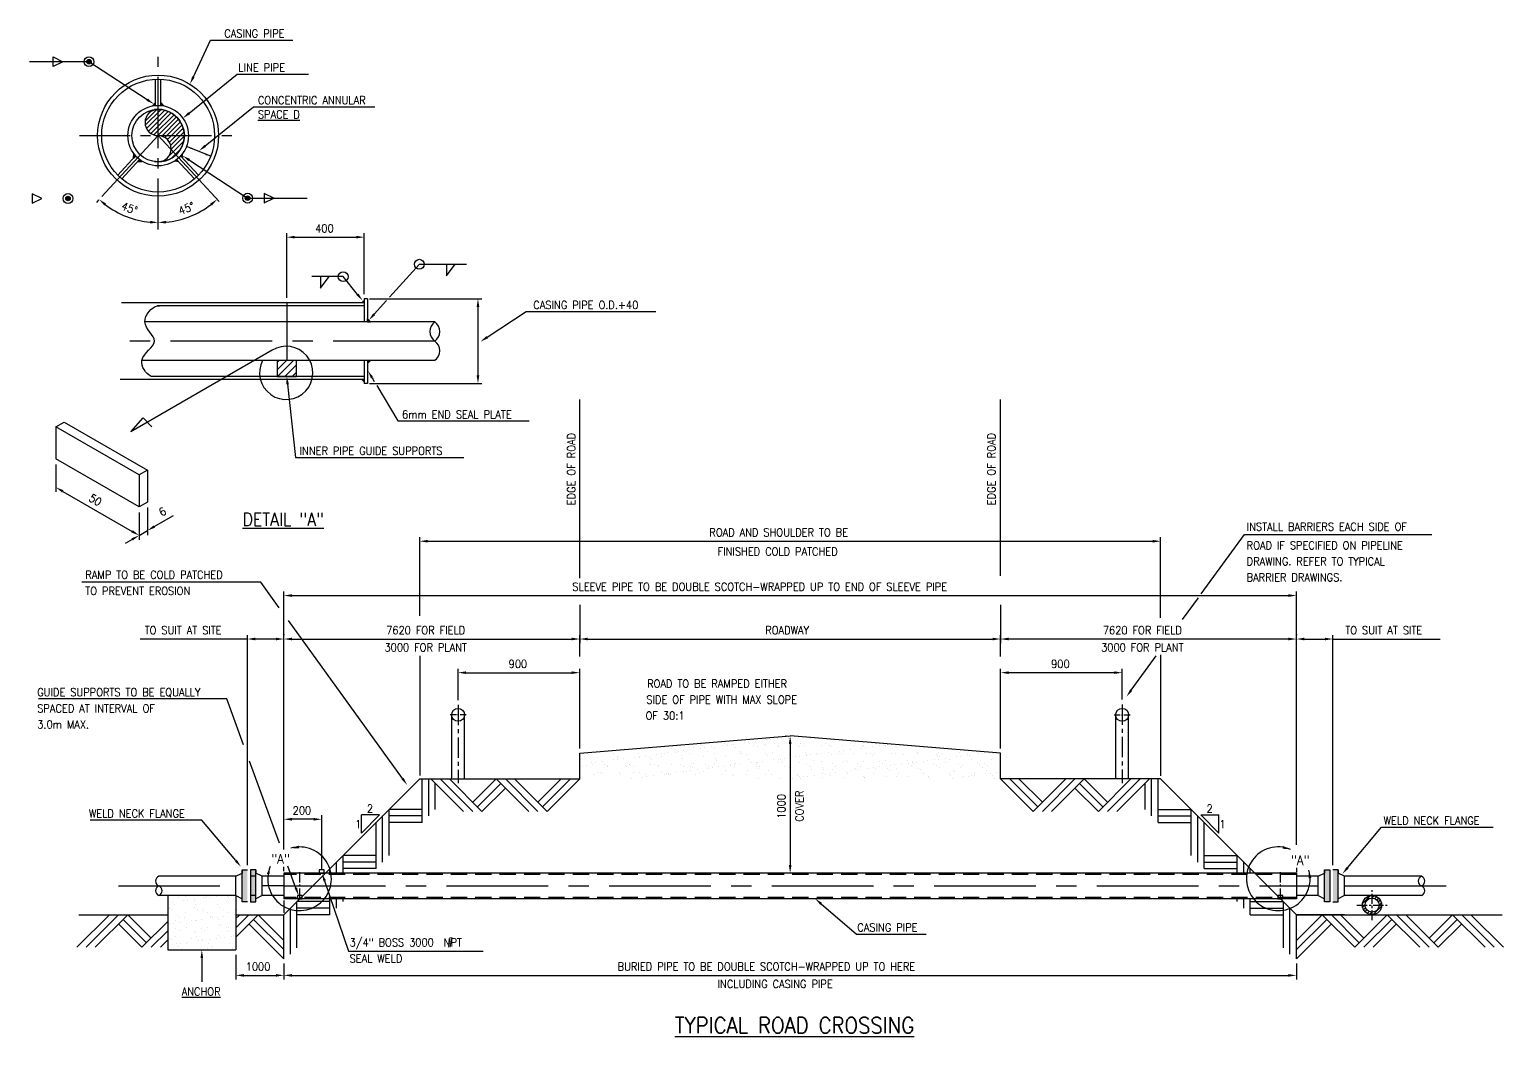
# Model space of a CAD drawing. Header units: metres. Extents: x 32 to 1001, y 122 to 783.
# Drawn here: x 540.6 to 1001.1, y 464.1 to 778.6 of the extents above; entities that cross this region are included whole.
import ezdxf
from ezdxf.enums import TextEntityAlignment as Align

# ---------------------------------------------------------------- set-up
doc = ezdxf.new("R2010")
doc.units = ezdxf.units.M
for name, pattern in [('CENTER', [50.8, 31.75, -6.35, 6.35, -6.35]), ('CENTERX2', [101.6, 63.5, -12.7, 12.7, -12.7]), ('HIDDEN', [9.525, 6.35, -3.175])]:
    doc.linetypes.add(name, pattern=pattern)
for name, color, linetype in [('CEN. LINE CIRCLE', 30, 'CENTER'), ('CEN. LINE PIPE', 30, 'CENTER'), ('Circle', 3, 'Continuous'), ('DIM', 1, 'Continuous'), ('FITTINGS', 2, 'Continuous'), ('G.L', 9, 'Continuous'), ('Hatch', 9, 'Continuous'), ('LINE', 5, 'Continuous'), ('PipeLine', 4, 'Continuous'), ('TEXT', 7, 'Continuous')]:
    doc.layers.add(name, color=color, linetype=linetype)
doc.styles.add('ROMANS', font='romans.shx', dxfattribs={"width": 0.9})

msp = doc.modelspace()

# ---------------------------------------------------------------- hatches: boundary and pattern name
for points in [[(579.05, 754.78), (579.94, 754.85), (579.93, 755.8)], [(582.52, 754.77), (581.64, 754.85), (581.64, 755.8)], [(573.17, 739.76), (573.77, 739.11), (573.13, 738.41)], [(575.7, 737.37), (575.02, 737.95), (574.35, 737.29)], [(585.87, 737.42), (586.57, 737.97), (587.21, 737.27)], [(588.42, 739.78), (587.82, 739.13), (588.46, 738.43)], [(644.17, 693.25), (645.17, 694.25), (645.17, 693.25)], [(646.17, 688.25), (647.17, 687.25), (646.17, 687.25)], [(646.17, 675.25), (647.17, 675.25), (646.17, 674.25)], [(645.17, 668.25), (644.17, 669.25), (645.17, 669.25)]]:
    msp.add_hatch(color=7).paths.add_polyline_path(points)
at = {"layer": 'DIM'}
h = msp.add_hatch(color=7, dxfattribs=at)
edge = h.paths.add_edge_path()
edge.add_arc((559.19, 768.53), 0.714, 0, 360, ccw=False)
h = msp.add_hatch(color=7, dxfattribs=at)
edge = h.paths.add_edge_path()
edge.add_arc((552.64, 725.79), 0.714, 0, 360)
h = msp.add_hatch(color=7, dxfattribs=at)
edge = h.paths.add_edge_path()
edge.add_arc((608.74, 725.9), 0.714, 0, 360)
at = {"layer": 'FITTINGS'}
for points in [[(607.07, 506.1), (607.07, 516.1), (608.67, 516.1), (608.67, 506.1)], [(611.27, 506.1), (611.27, 516.1), (609.67, 516.1), (609.67, 506.1)], [(945.19, 506.1), (945.19, 516.1), (946.79, 516.1), (946.79, 506.1)], [(949.39, 506.1), (949.39, 516.1), (947.79, 516.1), (947.79, 506.1)]]:
    msp.add_hatch(color=7, dxfattribs=at).paths.add_polyline_path(points)

# ---------------------------------------------------------------- linework, layer by layer
at = {"color": 7}
for p, q in [((579.94, 754.85), (579.94, 763.06)), ((580.79, 753.57), (580.79, 763.08)), ((581.64, 754.85), (581.64, 763.06)), ((579.93, 755.8), (579.05, 754.78)), ((579.94, 754.85), (579.93, 755.8)), ((581.64, 754.85), (581.64, 755.8)), ((581.64, 755.8), (582.52, 754.77)), ((579.05, 754.78), (579.94, 754.85)), ((582.52, 754.77), (581.64, 754.85)), ((568.2, 733.08), (573.77, 739.11)), ((569.45, 731.92), (575.02, 737.95)), ((573.13, 738.41), (573.17, 739.76)), ((573.77, 739.11), (573.13, 738.41)), ((573.17, 739.76), (573.77, 739.11)), ((575.02, 737.95), (574.35, 737.29)), ((574.35, 737.29), (575.7, 737.37)), ((575.7, 737.37), (575.02, 737.95)), ((585.87, 737.42), (586.57, 737.97)), ((587.21, 737.27), (585.87, 737.42)), ((586.57, 737.97), (592.15, 731.95)), ((586.57, 737.97), (587.02, 737.48)), ((588.42, 739.78), (587.82, 739.13)), ((587.82, 739.13), (593.4, 733.1)), ((587.82, 739.13), (588.46, 738.43)), ((588.46, 738.43), (588.42, 739.78)), ((620.97, 693.25), (620.97, 675.25)), ((646.17, 687.25), (646.17, 688.25)), ((646.17, 688.25), (647.17, 687.25)), ((646.17, 687.25), (647.17, 687.25)), ((623.97, 675.25), (617.97, 675.25)), ((617.97, 675.25), (617.97, 670.25)), ((623.97, 670.25), (623.97, 675.25)), ((646.17, 674.25), (647.17, 675.25)), ((646.17, 675.25), (646.17, 674.25)), ((646.17, 675.25), (647.17, 675.25)), ((617.97, 670.25), (623.97, 670.25)), ((548.85, 654.47), (551.45, 655.97)), ((574.84, 639.47), (548.85, 654.47)), ((548.85, 654.47), (548.85, 644.47)), ((551.45, 655.97), (577.43, 640.97)), ((574.84, 629.47), (548.85, 644.47)), ((577.43, 640.97), (574.84, 639.47)), ((577.43, 640.97), (577.43, 630.97)), ((574.84, 639.47), (574.84, 629.47)), ((577.43, 630.97), (574.84, 629.47)), ((712.5, 552.53), (778.23, 557.93)), ((843.96, 552.53), (778.23, 557.93)), ((712.5, 544.53), (712.5, 552.53)), ((843.96, 544.53), (843.96, 552.53)), ((644.32, 527.61), (644.32, 533.27)), ((644.32, 527.61), (649.97, 533.27)), ((649.97, 533.27), (644.32, 533.27)), ((912.15, 527.61), (906.49, 533.27)), ((906.49, 533.27), (912.15, 533.27)), ((912.15, 527.61), (912.15, 533.27)), ((583.79, 508.1), (583.79, 491.1)), ((605.07, 508.1), (583.79, 508.1)), ((605.07, 508.1), (605.07, 491.1)), ((951.39, 502.1), (936.39, 502.1)), ((583.79, 491.1), (605.07, 491.1))]:
    msp.add_line(p, q, dxfattribs=at)
for centre, radius, start, end in [((580.79, 749.53), 4.09, 90, 270), ((580.79, 745.44), 8.19, 261.8225, 98.1775), ((580.79, 741.34), 4.09, 270, 90), ((624.97, 513.32), 9.95, 157.2306, 105.7283), ((930.71, 513.32), 9.95, 67.2306, 15.7283)]:
    msp.add_arc(centre, radius, start, end, dxfattribs=at)
for points in [[(624.81, 522.86), (624.68, 523.68), (622.27, 522.9)], [(932.25, 523.55), (932.04, 522.74), (934.56, 522.5)], [(614.75, 514.87), (615.55, 514.65), (615.79, 517.18)], [(940.24, 513.49), (941.06, 513.61), (940.29, 516.02)]]:
    msp.add_solid(points, dxfattribs=at)
at = {"layer": 'CEN. LINE CIRCLE', "color": 7, "linetype": 'CENTER', "ltscale": 0.5}
for p, q in [((580.79, 716.13), (580.79, 770.01)), ((556.22, 745.44), (605.36, 745.44))]:
    msp.add_line(p, q, dxfattribs=at)
at = {"layer": 'CEN. LINE CIRCLE', "color": 7, "linetype": 'CENTERX2', "ltscale": 0.03}
for p, q in [((677.01, 564.53), (671.99, 564.53)), ((879.45, 564.53), (884.47, 564.53))]:
    msp.add_line(p, q, dxfattribs=at)
at = {"layer": 'CEN. LINE CIRCLE', "color": 7, "linetype": 'CENTER', "ltscale": 0.1}
for p, q in [((960.02, 500.39), (960.02, 509.82)), ((955.3, 505.1), (964.73, 505.1))]:
    msp.add_line(p, q, dxfattribs=at)
at = {"layer": 'CEN. LINE PIPE', "color": 7}
for p, q in [((667.24, 681.25), (567.09, 681.25)), ((568.36, 511.1), (605.07, 511.1)), ((620.07, 511.1), (613.27, 511.1)), ((620.07, 511.1), (936.39, 511.1)), ((951.39, 511.1), (988.36, 511.1))]:
    msp.add_line(p, q, dxfattribs=at)
at = {"layer": 'CEN. LINE PIPE', "color": 7, "linetype": 'CENTERX2', "ltscale": 0.1}
for p, q in [((674.5, 567.66), (674.5, 543.22)), ((881.96, 567.77), (881.96, 543.22))]:
    msp.add_line(p, q, dxfattribs=at)
at = {"layer": 'Circle', "color": 7}
for centre, radius in [((580.79, 745.44), 18.9), ((580.79, 745.44), 17.64), ((580.79, 745.44), 9.45), ((580.79, 745.44), 8.19), ((674.5, 564.53), 2), ((881.96, 564.53), 2), ((960.02, 505.1), 3), ((960.02, 505.1), 2.2)]:
    msp.add_circle(centre, radius, dxfattribs=at)
msp.add_arc((620.79, 671.35), 8.32, 152.0543, 122.1108, dxfattribs=at)
at = {"layer": 'DIM', "color": 7}
for p, q in [((591.79, 763.77), (597.14, 775.29)), ((597.14, 775.29), (622.91, 775.29)), ((547.99, 770.03), (550.99, 768.53)), ((547.99, 767.03), (547.99, 770.03)), ((559.19, 768.53), (540.6, 768.53)), ((550.99, 768.53), (547.99, 767.03)), ((577.38, 756.66), (559.19, 768.53)), ((590.47, 752.44), (605.53, 764.65)), ((605.53, 764.65), (627.76, 764.65)), ((595.5, 742.23), (610.57, 754.44)), ((610.57, 754.44), (648.53, 754.44)), ((597.21, 738.99), (589.62, 742.09)), ((590.55, 737.78), (608.74, 725.9)), ((541.44, 727.29), (541.44, 724.29)), ((544.44, 725.79), (541.44, 727.29)), ((541.44, 724.29), (544.44, 725.79)), ((562.21, 725.34), (561.51, 724.59)), ((608.74, 725.9), (627.34, 725.9)), ((616.94, 725.9), (613.94, 727.4)), ((613.94, 727.4), (613.94, 724.4)), ((613.94, 724.4), (616.94, 725.9)), ((620.97, 694.75), (620.97, 714.97)), ((645.17, 695.95), (645.17, 714.97)), ((623.47, 713.72), (642.67, 713.72)), ((653.11, 694.99), (662.39, 705.26)), ((662.39, 705.26), (677.11, 705.26)), ((670.88, 701.68), (673.61, 705.26)), ((670.88, 705.26), (670.88, 701.68)), ((631.48, 697.83), (634.2, 701.4)), ((631.48, 701.4), (631.48, 697.83)), ((646.79, 694.45), (681.96, 694.45)), ((648.29, 689.66), (652.12, 693.9)), ((680.71, 691.95), (680.71, 670.55)), ((616.43, 678.44), (572.22, 652.91)), ((646.79, 668.05), (681.96, 668.05)), ((712.5, 607.25), (712.5, 663.02)), ((843.96, 607.98), (843.96, 663.02)), ((572.22, 652.91), (576.12, 657.27)), ((576.12, 657.27), (578.77, 654.44)), ((548.85, 642.74), (548.85, 634.14)), ((551.02, 634.33), (572.67, 621.83)), ((574.84, 627.74), (574.84, 619.14)), ((574.84, 627.74), (574.84, 619.14)), ((577.43, 629.24), (577.43, 620.64)), ((579.6, 623.33), (585.57, 626.78)), ((574.84, 620.58), (577.43, 622.08)), ((572.67, 619.33), (570.51, 618.08)), ((662.5, 595.48), (662.5, 620.01)), ((665, 618.76), (891.46, 618.76)), ((893.96, 594.82), (893.96, 620.01)), ((906.65, 602.32), (920.15, 620.87)), ((920.15, 620.87), (978.67, 620.87)), ((620.07, 534.67), (620.07, 603.03)), ((622.57, 601.78), (933.89, 601.78)), ((712.5, 598.87), (712.5, 586.96)), ((843.96, 598.86), (843.96, 586.96)), ((900.82, 594.3), (905.78, 601.12)), ((936.39, 524.01), (936.39, 603.03)), ((608.67, 517.6), (608.67, 589.46)), ((620.07, 589.71), (620.07, 589.46)), ((620.07, 524.8), (620.07, 589.46)), ((712.5, 582.7), (712.5, 589.46)), ((843.96, 582.7), (843.96, 589.46)), ((936.39, 589.71), (936.39, 589.46)), ((936.39, 523.89), (936.39, 589.46)), ((947.79, 517.6), (947.79, 589.46)), ((608.67, 588.21), (575.21, 588.21)), ((617.57, 588.21), (611.17, 588.21)), ((622.57, 588.21), (710, 588.21)), ((715, 588.21), (841.46, 588.21)), ((933.89, 588.21), (846.46, 588.21)), ((938.89, 588.21), (945.29, 588.21)), ((947.79, 588.21), (981.26, 588.21)), ((662.5, 583), (662.5, 545.61)), ((884.76, 572.23), (892.57, 582.96)), ((893.96, 583.23), (893.96, 545.52)), ((674.5, 569.16), (674.5, 578.95)), ((677, 577.7), (710, 577.7)), ((712.5, 554.03), (712.5, 578.95)), ((843.96, 554.03), (843.96, 578.95)), ((879.46, 577.7), (846.46, 577.7)), ((881.96, 569.27), (881.96, 578.95)), ((776.73, 557.93), (776.98, 557.93)), ((778.23, 555.43), (778.23, 517.6)), ((594.44, 531.66), (559.57, 531.66)), ((605.07, 518.99), (594.44, 531.66)), ((620.07, 522.52), (620.07, 533.17)), ((629.39, 531.92), (622.57, 531.92)), ((631.89, 516.25), (631.89, 533.17)), ((620.07, 515.73), (620.07, 517.02)), ((936.39, 516.71), (936.39, 515.35)), ((777.13, 515.1), (776.98, 515.1)), ((620.07, 506.56), (620.07, 502.7)), ((594.44, 488.6), (594.43, 481.17)), ((605.07, 489.6), (605.07, 481.91)), ((620.07, 486.82), (620.07, 481.91)), ((620.07, 486.19), (620.07, 481.91)), ((936.39, 486.82), (936.39, 481.91)), ((607.57, 483.16), (617.57, 483.16)), ((622.57, 483.16), (933.89, 483.16))]:
    msp.add_line(p, q, dxfattribs=at)
at = {"layer": 'DIM', "color": 7, "linetype": 'CENTER'}
for p, q in [((563.22, 726.44), (580.79, 745.44)), ((580.79, 745.44), (599.88, 724.88))]:
    msp.add_line(p, q, dxfattribs=at)
at = {"layer": 'DIM', "color": 7, "extrusion": (0, 0, -1)}
for p, q in [((638.59, 701.4), (628.76, 701.4)), ((643.09, 695.85), (638.59, 701.4)), ((683.59, 682.48), (695.72, 690.49)), ((695.72, 690.49), (736.26, 690.49)), ((621.24, 667.76), (623.68, 644.94)), ((647.65, 669.79), (648.33, 668.65)), ((649.06, 667.42), (655.7, 656.33)), ((655.7, 656.33), (696.7, 656.33)), ((623.68, 644.94), (676.34, 644.94)), ((612.88, 605.92), (556.96, 605.92)), ((618.63, 597.96), (612.88, 605.92)), ((657.15, 544.64), (621.53, 593.95)), ((602.2, 569.53), (543.43, 569.53)), ((607.46, 555.17), (602.2, 569.53)), ((618.71, 524.4), (609.34, 550.01)), ((952.38, 516.79), (963.01, 529.45)), ((963.01, 529.45), (997.87, 529.45)), ((623.82, 510.44), (621.32, 517.28)), ((632.8, 512.67), (640.3, 490.76)), ((787.93, 505.48), (798.95, 496.08)), ((798.95, 496.08), (820.68, 496.08)), ((640.3, 490.76), (682.32, 490.76))]:
    msp.add_line(p, q, dxfattribs=at)
at = {"layer": 'DIM', "color": 7, "linetype": 'CENTER', "ltscale": 0.1}
for p, q in [((625.07, 507.1), (625.07, 515.99)), ((931.39, 507.1), (931.39, 515.99))]:
    msp.add_line(p, q, dxfattribs=at)
at = {"layer": 'DIM', "color": 7}
for centre, radius in [((559.19, 768.53), 1.54), ((559.19, 768.53), 0.714), ((552.64, 725.79), 1.54), ((552.64, 725.79), 0.714), ((608.74, 725.9), 1.54), ((608.74, 725.9), 0.714), ((662.39, 705.26), 1.54), ((638.59, 701.4), 1.54)]:
    msp.add_circle(centre, radius, dxfattribs=at)
for start, end in [(232.527, 264.721), (275.279, 307.5917)]:
    msp.add_arc((580.79, 745.44), 27.14, start, end, dxfattribs=at)
for points in [[(592.17, 763.6), (590.74, 761.51), (591.41, 763.95)], [(577.61, 757.01), (579.48, 755.29), (577.15, 756.31)], [(590.73, 752.11), (588.52, 750.86), (590.2, 752.76)], [(591.18, 741.74), (590.98, 741.25), (589.62, 742.09)], [(595.76, 741.91), (593.56, 740.66), (595.24, 742.56)], [(590.32, 737.43), (588.46, 739.15), (590.78, 738.13)], [(595.7, 739.92), (595.47, 739.38), (597.21, 738.99)], [(564, 723.58), (564.54, 724.22), (562.36, 725.51)], [(597.08, 724.25), (597.61, 723.61), (599.25, 725.55)], [(578.31, 718.83), (578.27, 717.99), (580.79, 718.3)], [(583.3, 717.99), (583.26, 718.83), (580.79, 718.3)], [(623.47, 714.14), (623.47, 713.31), (620.97, 713.72)], [(642.67, 714.14), (642.67, 713.31), (645.17, 713.72)], [(680.29, 691.95), (681.13, 691.95), (680.71, 694.45)], [(648.6, 689.38), (646.61, 687.8), (647.98, 689.93)], [(680.29, 670.55), (681.13, 670.55), (680.71, 668.05)], [(551.23, 634.69), (550.81, 633.97), (548.85, 635.58)], [(572.88, 622.19), (572.46, 621.47), (574.84, 620.58)], [(579.39, 623.69), (579.81, 622.97), (577.43, 622.08)], [(572.46, 619.69), (572.88, 618.97), (574.84, 620.58)], [(665, 619.17), (665, 618.34), (662.5, 618.76)], [(891.46, 619.17), (891.46, 618.34), (893.96, 618.76)], [(622.57, 602.2), (622.57, 601.37), (620.07, 601.78)], [(933.89, 602.2), (933.89, 601.37), (936.39, 601.78)], [(611.17, 588.63), (611.17, 587.8), (608.67, 588.21)], [(617.57, 588.63), (617.57, 587.8), (620.07, 588.21)], [(622.57, 588.63), (622.57, 587.8), (620.07, 588.21)], [(710, 588.63), (710, 587.8), (712.5, 588.21)], [(715, 588.63), (715, 587.8), (712.5, 588.21)], [(841.46, 588.63), (841.46, 587.8), (843.96, 588.21)], [(846.46, 588.63), (846.46, 587.8), (843.96, 588.21)], [(933.89, 588.63), (933.89, 587.8), (936.39, 588.21)], [(938.89, 588.63), (938.89, 587.8), (936.39, 588.21)], [(945.29, 588.63), (945.29, 587.8), (947.79, 588.21)], [(677, 578.12), (677, 577.29), (674.5, 577.7)], [(710, 578.12), (710, 577.29), (712.5, 577.7)], [(846.46, 578.12), (846.46, 577.29), (843.96, 577.7)], [(879.46, 578.12), (879.46, 577.29), (881.96, 577.7)], [(885.1, 571.99), (883.29, 570.21), (884.43, 572.48)], [(777.82, 555.43), (778.65, 555.43), (778.23, 557.93)], [(622.57, 532.33), (622.57, 531.5), (620.07, 531.92)], [(629.39, 532.33), (629.39, 531.5), (631.89, 531.92)], [(605.39, 519.26), (606.67, 517.08), (604.75, 518.73)], [(777.82, 517.6), (778.65, 517.6), (778.23, 515.1)], [(594.03, 488.6), (594.43, 491.1), (594.86, 488.61)], [(607.57, 483.57), (607.57, 482.74), (605.07, 483.16)], [(617.57, 483.57), (617.57, 482.74), (620.07, 483.16)], [(622.57, 483.57), (622.57, 482.74), (620.07, 483.16)], [(933.89, 483.57), (933.89, 482.74), (936.39, 483.16)]]:
    msp.add_solid(points, dxfattribs=at)
at = {"layer": 'DIM', "color": 7, "extrusion": (0, 0, -1)}
for points in [[(-642.76, 695.59), (-644.66, 693.91), (-643.41, 696.11)], [(-683.36, 682.83), (-681.5, 681.1), (-683.82, 682.13)], [(-621.65, 667.8), (-620.97, 670.25), (-620.82, 667.72)], [(-648.01, 670), (-646.37, 671.93), (-647.29, 669.57)], [(-656.81, 544.39), (-658.61, 542.61), (-657.48, 544.88)], [(-952.06, 517.06), (-950.77, 514.87), (-952.7, 516.52)], [(-633.19, 512.8), (-631.99, 515.03), (-632.41, 512.53)], [(-623.43, 510.3), (-624.68, 508.1), (-624.21, 510.59)], [(-788.2, 505.8), (-786.03, 507.1), (-787.66, 505.16)]]:
    msp.add_solid(points, dxfattribs=at)
at = {"layer": 'FITTINGS', "color": 7}
for p, q in [((607.07, 516.1), (608.67, 516.1)), ((607.07, 506.1), (607.07, 516.1)), ((607.07, 516.1), (607.07, 515.1)), ((609.67, 516.1), (609.67, 506.1)), ((611.27, 516.1), (609.67, 516.1)), ((609.67, 516.1), (609.67, 506.1)), ((611.27, 506.1), (611.27, 516.1)), ((611.27, 516.1), (611.27, 515.1)), ((632.64, 516.15), (631.14, 516.15)), ((631.14, 516.15), (631.14, 515.1)), ((632.64, 515.1), (632.64, 516.15)), ((945.19, 516.1), (945.19, 515.1)), ((945.19, 506.1), (945.19, 516.1)), ((945.19, 516.1), (946.79, 516.1)), ((946.79, 516.1), (946.79, 506.1)), ((946.79, 516.1), (946.79, 506.1)), ((949.39, 516.1), (947.79, 516.1)), ((949.39, 516.1), (949.39, 515.1)), ((949.39, 506.1), (949.39, 516.1)), ((605.07, 514.1), (607.07, 515.1)), ((605.07, 508.1), (605.07, 514.1)), ((611.27, 514.1), (609.67, 514.1)), ((613.27, 514.1), (611.27, 515.1)), ((613.27, 508.1), (613.27, 514.1)), ((631.14, 515.1), (632.64, 515.1)), ((943.19, 514.1), (945.19, 515.1)), ((943.19, 508.1), (943.19, 514.1)), ((951.39, 514.1), (949.39, 515.1)), ((951.39, 508.1), (951.39, 514.1)), ((605.07, 508.1), (607.07, 507.1)), ((611.27, 508.1), (609.67, 508.1)), ((613.27, 508.1), (611.27, 507.1)), ((624.32, 508.15), (624.32, 507.1)), ((625.82, 508.15), (624.32, 508.15)), ((624.32, 507.1), (625.82, 507.1)), ((625.82, 507.1), (625.82, 508.15)), ((932.11, 508.15), (930.61, 508.15)), ((930.61, 508.15), (930.61, 507.1)), ((932.11, 507.1), (932.11, 508.15)), ((943.19, 508.1), (945.19, 507.1)), ((951.39, 508.1), (949.39, 507.1)), ((608.67, 506.1), (607.07, 506.1)), ((609.67, 506.1), (611.27, 506.1)), ((946.79, 506.1), (945.19, 506.1)), ((947.79, 506.1), (949.39, 506.1))]:
    msp.add_line(p, q, dxfattribs=at)
at = {"layer": 'G.L', "color": 7}
for p, q in [((620.07, 502.1), (662.5, 544.53)), ((662.5, 544.53), (712.5, 544.53)), ((663.27, 530.9), (663.27, 544.53)), ((665.31, 532.94), (665.31, 544.53)), ((676.19, 534.35), (666.01, 544.53)), ((679.07, 534.35), (668.89, 544.53)), ((679.07, 534.35), (668.89, 544.53)), ((681.95, 534.35), (671.77, 544.53)), ((681.95, 534.35), (671.77, 544.53)), ((679.07, 537.23), (686.38, 544.53)), ((696.56, 534.35), (686.38, 544.53)), ((696.56, 534.35), (686.38, 544.53)), ((699.44, 534.35), (689.26, 544.53)), ((699.44, 534.35), (689.26, 544.53)), ((702.32, 534.35), (692.14, 544.53)), ((702.32, 534.35), (692.14, 544.53)), ((699.44, 537.23), (706.74, 544.53)), ((700.88, 535.79), (709.62, 544.53)), ((702.32, 534.35), (712.5, 544.53)), ((893.96, 544.53), (843.96, 544.53)), ((854.15, 534.35), (843.96, 544.53)), ((855.59, 535.79), (846.84, 544.53)), ((857.03, 537.23), (849.72, 544.53)), ((854.15, 534.35), (864.33, 544.53)), ((854.15, 534.35), (864.33, 544.53)), ((857.03, 534.35), (867.21, 544.53)), ((857.03, 534.35), (867.21, 544.53)), ((859.91, 534.35), (870.09, 544.53)), ((859.91, 534.35), (870.09, 544.53)), ((877.39, 537.23), (870.09, 544.53)), ((874.51, 534.35), (884.69, 544.53)), ((874.51, 534.35), (884.69, 544.53)), ((877.39, 534.35), (887.57, 544.53)), ((877.39, 534.35), (887.57, 544.53)), ((880.27, 534.35), (890.45, 544.53)), ((891.15, 532.94), (891.15, 544.53)), ((893.19, 530.9), (893.19, 544.53)), ((936.39, 502.1), (893.96, 544.53)), ((676.19, 534.35), (667.35, 543.19)), ((667.35, 534.98), (667.35, 543.19)), ((680.51, 535.79), (687.82, 543.09)), ((681.95, 534.35), (689.26, 541.65)), ((874.51, 534.35), (867.21, 541.65)), ((875.95, 535.79), (868.65, 543.09)), ((880.27, 534.35), (889.12, 543.19)), ((889.12, 534.98), (889.12, 543.19)), ((652.95, 520.58), (652.95, 534.98)), ((652.95, 520.58), (652.95, 534.98)), ((663.27, 534.98), (652.95, 534.98)), ((893.19, 534.98), (903.52, 534.98)), ((903.52, 520.58), (903.52, 534.98)), ((903.52, 520.58), (903.52, 534.98)), ((648.87, 516.5), (648.87, 530.9)), ((648.87, 516.5), (648.87, 530.9)), ((650.91, 518.54), (650.91, 532.94)), ((650.91, 518.54), (650.91, 532.94)), ((663.27, 532.94), (652.95, 532.94)), ((663.27, 530.9), (652.95, 530.9)), ((893.19, 532.94), (903.52, 532.94)), ((893.19, 530.9), (903.52, 530.9)), ((905.55, 518.54), (905.55, 532.94)), ((905.55, 518.54), (905.55, 532.94)), ((907.59, 516.5), (907.59, 530.9)), ((907.59, 516.5), (907.59, 530.9)), ((648.87, 520.58), (638.55, 520.58)), ((638.55, 515.1), (638.55, 520.58)), ((907.59, 520.58), (917.92, 520.58)), ((917.92, 515.1), (917.92, 520.58)), ((634.47, 515.1), (634.47, 516.5)), ((636.51, 515.1), (636.51, 518.54)), ((648.87, 518.54), (638.55, 518.54)), ((648.87, 516.5), (638.55, 516.5)), ((907.59, 518.54), (917.92, 518.54)), ((907.59, 516.5), (917.92, 516.5)), ((919.95, 515.1), (919.95, 518.54)), ((921.99, 515.1), (921.99, 516.5)), ((634.47, 502.1), (634.47, 507.1)), ((636.51, 504.14), (636.51, 507.1)), ((638.55, 506.18), (638.55, 507.1)), ((917.92, 506.18), (917.92, 507.1)), ((919.95, 504.14), (919.95, 507.1)), ((921.99, 502.1), (921.99, 507.1)), ((930.61, 507.1), (932.11, 507.1)), ((555.38, 491.92), (565.56, 502.1)), ((556.05, 502.1), (583.79, 502.1)), ((558.26, 491.92), (568.44, 502.1)), ((561.14, 491.92), (571.32, 502.1)), ((578.62, 494.8), (571.32, 502.1)), ((605.07, 500.89), (606.29, 502.1)), ((605.07, 498.01), (609.17, 502.1)), ((605.07, 495.13), (612.05, 502.1)), ((605.07, 502.1), (620.07, 502.1)), ((620.07, 494.08), (612.05, 502.1)), ((620.07, 488.32), (620.07, 502.1)), ((622.11, 489.74), (622.11, 504.14)), ((624.15, 491.78), (624.15, 506.18)), ((634.47, 506.18), (624.15, 506.18)), ((634.47, 504.14), (624.15, 504.14)), ((634.47, 502.1), (624.15, 502.1)), ((921.99, 506.18), (932.32, 506.18)), ((921.99, 504.14), (932.32, 504.14)), ((921.99, 502.1), (932.32, 502.1)), ((921.99, 502.1), (932.32, 502.1)), ((932.32, 491.78), (932.32, 506.18)), ((934.35, 489.74), (934.35, 504.14)), ((936.39, 494.08), (944.42, 502.1)), ((936.39, 488.32), (936.39, 502.1)), ((936.39, 502.1), (1000.66, 502.1)), ((954.6, 491.92), (944.42, 502.1)), ((956.04, 493.36), (947.3, 502.1)), ((957.48, 494.8), (950.18, 502.1)), ((954.6, 491.92), (964.78, 502.1)), ((954.6, 491.92), (964.78, 502.1)), ((974.96, 491.92), (964.78, 502.1)), ((977.84, 491.92), (967.66, 502.1)), ((980.72, 491.92), (970.54, 502.1)), ((977.84, 494.8), (985.15, 502.1)), ((995.33, 491.92), (985.15, 502.1)), ((998.21, 491.92), (988.03, 502.1)), ((1001.09, 491.92), (990.91, 502.1)), ((575.74, 491.92), (568.44, 499.22)), ((577.18, 493.36), (569.88, 500.66)), ((575.74, 491.92), (583.79, 499.97)), ((620.07, 488.32), (609.17, 499.22)), ((620.07, 491.2), (610.61, 500.66)), ((936.39, 491.2), (945.86, 500.66)), ((936.39, 488.32), (947.3, 499.22)), ((957.48, 491.92), (966.22, 500.66)), ((957.48, 491.92), (966.22, 500.66)), ((960.36, 491.92), (967.66, 499.22)), ((960.36, 491.92), (967.66, 499.22)), ((979.28, 493.36), (986.59, 500.66)), ((980.72, 491.92), (988.03, 499.22)), ((578.62, 491.92), (583.79, 497.09)), ((581.5, 491.92), (583.79, 494.21))]:
    msp.add_line(p, q, dxfattribs=at)
at = {"layer": 'Hatch', "color": 7, "linetype": 'Continuous'}
for p, q in [((576.72, 749.99), (580.34, 753.62)), ((576.79, 748.65), (581.72, 753.58)), ((577.17, 747.61), (582.91, 753.35)), ((577.75, 746.78), (583.96, 752.99)), ((578.51, 746.13), (584.9, 752.52)), ((579.46, 745.66), (585.75, 751.95)), ((580.65, 745.44), (586.51, 751.3)), ((581.91, 745.28), (587.18, 750.55)), ((582.9, 744.85), (587.77, 749.72)), ((583.69, 744.23), (588.26, 748.8)), ((584.31, 743.44), (588.64, 747.77)), ((584.73, 742.45), (588.89, 746.61)), ((584.21, 739.09), (588.78, 743.67)), ((584.88, 741.18), (588.97, 745.27)), ((580.95, 737.25), (580.95, 737.25)), ((582.56, 737.44), (583.04, 737.92)), ((584.87, 738.34), (587.89, 741.36)), ((617.97, 674.58), (618.64, 675.25)), ((617.97, 672.33), (620.89, 675.25)), ((618.13, 670.25), (623.13, 675.25)), ((620.38, 670.25), (623.97, 673.84)), ((622.62, 670.25), (623.97, 671.6)), ((774.17, 557.21), (774.17, 557.21)), ((777.62, 557.66), (777.62, 557.66)), ((777.79, 557.47), (777.79, 557.47)), ((778.94, 557.83), (778.94, 557.83)), ((722.03, 553.2), (722.03, 553.2)), ((731.87, 553.41), (731.87, 553.41)), ((734.57, 553.98), (734.57, 553.98)), ((739.99, 552.71), (739.99, 552.71)), ((741.07, 553.95), (741.07, 553.95)), ((742.04, 553.32), (742.04, 553.32)), ((742.51, 552.89), (742.51, 552.89)), ((742.9, 554.8), (742.9, 554.8)), ((743.44, 553.16), (743.44, 553.16)), ((744.76, 553.33), (744.76, 553.33)), ((746.82, 553.61), (746.82, 553.61)), ((747.93, 554.2), (747.93, 554.2)), ((749.67, 555.55), (749.67, 555.55)), ((749.74, 555.5), (749.74, 555.5)), ((750.14, 555.12), (750.14, 555.12)), ((750.27, 554.06), (750.27, 554.06)), ((750.81, 554.82), (750.81, 554.82)), ((751.6, 554.23), (751.6, 554.23)), ((752.35, 553.1), (752.35, 553.1)), ((753.66, 554.51), (753.66, 554.51)), ((754.58, 554.28), (754.58, 554.28)), ((757.11, 554.96), (757.11, 554.96)), ((757.65, 555.52), (757.65, 555.52)), ((758.43, 555.13), (758.43, 555.13)), ((758.72, 554.83), (758.72, 554.83)), ((759.99, 555.33), (759.99, 555.33)), ((760.5, 555.41), (760.5, 555.41)), ((761.07, 554.25), (761.07, 554.25)), ((762.51, 553.01), (762.51, 553.01)), ((763.95, 555.86), (763.95, 555.86)), ((765.27, 556.03), (765.27, 556.03)), ((765.56, 555.53), (765.56, 555.53)), ((766.63, 554.85), (766.63, 554.85)), ((767.33, 556.31), (767.33, 556.31)), ((767.93, 554.5), (767.93, 554.5)), ((770.15, 555.24), (770.15, 555.24)), ((770.62, 554.81), (770.62, 554.81)), ((770.78, 556.76), (770.78, 556.76)), ((771, 556.85), (771, 556.85)), ((772.11, 556.93), (772.11, 556.93)), ((772.83, 552.79), (772.83, 552.79)), ((773.47, 555.54), (773.47, 555.54)), ((774.54, 554.86), (774.54, 554.86)), ((774.58, 554.59), (774.58, 554.59)), ((777.86, 557.1), (777.86, 557.1)), ((778.25, 557.04), (778.25, 557.04)), ((780.46, 555.01), (780.46, 555.01)), ((781.08, 554.55), (781.08, 554.55)), ((781.38, 555.56), (781.38, 555.56)), ((782.45, 554.88), (782.45, 554.88)), ((782.99, 552.7), (782.99, 552.7)), ((784.51, 557.18), (784.51, 557.18)), ((787.94, 554.8), (787.94, 554.8)), ((789.29, 555.57), (789.29, 555.57)), ((790.19, 552.74), (790.19, 552.74)), ((790.36, 554.89), (790.36, 554.89)), ((790.63, 554.93), (790.63, 554.93)), ((791.1, 554.5), (791.1, 554.5)), ((793.64, 553.19), (793.64, 553.19)), ((794.59, 554.89), (794.59, 554.89)), ((794.96, 553.37), (794.96, 553.37)), ((797.03, 553.64), (797.03, 553.64)), ((797.2, 555.59), (797.2, 555.59)), ((798.27, 554.91), (798.27, 554.91)), ((800.48, 554.09), (800.48, 554.09)), ((800.94, 554.7), (800.94, 554.7)), ((801.09, 554.85), (801.09, 554.85)), ((801.8, 554.27), (801.8, 554.27)), ((803.86, 554.54), (803.86, 554.54)), ((804.67, 552.59), (804.67, 552.59)), ((805.11, 555.6), (805.11, 555.6)), ((806.18, 554.92), (806.18, 554.92)), ((807.31, 554.99), (807.31, 554.99)), ((807.95, 555.1), (807.95, 555.1)), ((808.63, 555.17), (808.63, 555.17)), ((811.1, 554.62), (811.1, 554.62)), ((811.57, 554.19), (811.57, 554.19)), ((814.09, 554.93), (814.09, 554.93)), ((818.03, 552.81), (818.03, 552.81)), ((824.68, 552.89), (824.68, 552.89)), ((831.18, 552.86), (831.18, 552.86)), ((840.39, 552.77), (840.39, 552.77)), ((712.64, 549.1), (712.64, 549.1)), ((713.32, 548.39), (713.32, 548.39)), ((713.92, 551.4), (713.92, 551.4)), ((714.39, 550.98), (714.39, 550.98)), ((714.72, 548.79), (714.72, 548.79)), ((715.12, 552.29), (715.12, 552.29)), ((716.09, 549.56), (716.09, 549.56)), ((716.6, 548.95), (716.6, 548.95)), ((717.41, 549.73), (717.41, 549.73)), ((718, 551.3), (718, 551.3)), ((719.48, 550), (719.48, 550)), ((720.16, 549.08), (720.16, 549.08)), ((721.22, 548.76), (721.22, 548.76)), ((721.23, 548.4), (721.23, 548.4)), ((722.93, 550.46), (722.93, 550.46)), ((723.03, 552.31), (723.03, 552.31)), ((724.24, 551.18), (724.24, 551.18)), ((724.25, 550.63), (724.25, 550.63)), ((724.65, 551.39), (724.65, 551.39)), ((726.31, 550.9), (726.31, 550.9)), ((726.77, 548.86), (726.77, 548.86)), ((727.23, 548.43), (727.23, 548.43)), ((728.07, 549.1), (728.07, 549.1)), ((728.08, 549), (728.08, 549)), ((729.14, 548.42), (729.14, 548.42)), ((729.76, 551.36), (729.76, 551.36)), ((730.94, 552.32), (730.94, 552.32)), ((731.08, 551.53), (731.08, 551.53)), ((731.14, 551.35), (731.14, 551.35)), ((733.15, 551.81), (733.15, 551.81)), ((734.4, 551.09), (734.4, 551.09)), ((734.73, 549.09), (734.73, 549.09)), ((734.87, 550.66), (734.87, 550.66)), ((735.98, 549.11), (735.98, 549.11)), ((736.6, 552.26), (736.6, 552.26)), ((737.05, 548.43), (737.05, 548.43)), ((737.08, 548.64), (737.08, 548.64)), ((737.92, 552.43), (737.92, 552.43)), ((738, 551.6), (738, 551.6)), ((738.85, 552.33), (738.85, 552.33)), ((741.23, 549.06), (741.23, 549.06)), ((743.89, 549.13), (743.89, 549.13)), ((744.65, 551.69), (744.65, 551.69)), ((744.72, 550.87), (744.72, 550.87)), ((744.96, 548.44), (744.96, 548.44)), ((746.76, 552.35), (746.76, 552.35)), ((747.24, 548.55), (747.24, 548.55)), ((747.71, 548.12), (747.71, 548.12)), ((748.09, 549.31), (748.09, 549.31)), ((751.15, 551.66), (751.15, 551.66)), ((751.79, 549.14), (751.79, 549.14)), ((752.87, 548.46), (752.87, 548.46)), ((754.67, 552.36), (754.67, 552.36)), ((754.74, 549.39), (754.74, 549.39)), ((754.88, 550.78), (754.88, 550.78)), ((755.35, 550.35), (755.35, 550.35)), ((756, 548.24), (756, 548.24)), ((757.56, 548.33), (757.56, 548.33)), ((758.01, 551.9), (758.01, 551.9)), ((759.45, 548.69), (759.45, 548.69)), ((759.7, 549.16), (759.7, 549.16)), ((760.77, 548.87), (760.77, 548.87)), ((760.78, 548.47), (760.78, 548.47)), ((761.23, 549.36), (761.23, 549.36)), ((762.58, 552.38), (762.58, 552.38)), ((762.84, 549.14), (762.84, 549.14)), ((762.98, 552.58), (762.98, 552.58)), ((764.66, 551.99), (764.66, 551.99)), ((765.19, 550.56), (765.19, 550.56)), ((766.29, 549.59), (766.29, 549.59)), ((767.61, 549.77), (767.61, 549.77)), ((767.61, 549.17), (767.61, 549.17)), ((767.72, 548.24), (767.72, 548.24)), ((768.09, 549.61), (768.09, 549.61)), ((768.69, 548.49), (768.69, 548.49)), ((769.68, 550.04), (769.68, 550.04)), ((770.49, 552.39), (770.49, 552.39)), ((771.16, 551.96), (771.16, 551.96)), ((773.13, 550.49), (773.13, 550.49)), ((774.45, 550.67), (774.45, 550.67)), ((774.74, 549.69), (774.74, 549.69)), ((775.36, 550.47), (775.36, 550.47)), ((775.52, 549.18), (775.52, 549.18)), ((775.82, 550.04), (775.82, 550.04)), ((776.51, 550.94), (776.51, 550.94)), ((776.6, 548.5), (776.6, 548.5)), ((778.02, 552.2), (778.02, 552.2)), ((778.03, 548.01), (778.03, 548.01)), ((778.4, 552.41), (778.4, 552.41)), ((779.96, 551.39), (779.96, 551.39)), ((781.24, 549.66), (781.24, 549.66)), ((781.29, 551.57), (781.29, 551.57)), ((783.35, 551.84), (783.35, 551.84)), ((783.43, 549.2), (783.43, 549.2)), ((783.46, 552.27), (783.46, 552.27)), ((784.51, 548.52), (784.51, 548.52)), ((784.67, 552.29), (784.67, 552.29)), ((785.67, 550.24), (785.67, 550.24)), ((786.31, 552.42), (786.31, 552.42)), ((786.8, 552.29), (786.8, 552.29)), ((788.1, 549.91), (788.1, 549.91)), ((788.12, 552.47), (788.12, 552.47)), ((791.16, 552.26), (791.16, 552.26)), ((791.34, 549.21), (791.34, 549.21)), ((792.42, 548.53), (792.42, 548.53)), ((793.31, 552.47), (793.31, 552.47)), ((794.22, 552.43), (794.22, 552.43)), ((794.75, 549.99), (794.75, 549.99)), ((795.83, 550.16), (795.83, 550.16)), ((796.3, 549.73), (796.3, 549.73)), ((798.02, 552.5), (798.02, 552.5)), ((799.25, 549.23), (799.25, 549.23)), ((800.33, 548.54), (800.33, 548.54)), ((801.25, 549.96), (801.25, 549.96)), ((802.13, 552.45), (802.13, 552.45)), ((803.47, 552.39), (803.47, 552.39)), ((803.94, 551.96), (803.94, 551.96)), ((804.14, 548), (804.14, 548)), ((806.15, 549.93), (806.15, 549.93)), ((806.2, 548.27), (806.2, 548.27)), ((807.16, 549.24), (807.16, 549.24)), ((808.11, 550.21), (808.11, 550.21)), ((808.24, 548.56), (808.24, 548.56)), ((809.65, 548.72), (809.65, 548.72)), ((810.04, 552.46), (810.04, 552.46)), ((810.98, 548.9), (810.98, 548.9)), ((811.17, 552.56), (811.17, 552.56)), ((813.04, 549.17), (813.04, 549.17)), ((813.78, 552.16), (813.78, 552.16)), ((814.75, 550.29), (814.75, 550.29)), ((815.07, 549.26), (815.07, 549.26)), ((816.15, 548.57), (816.15, 548.57)), ((816.31, 549.84), (816.31, 549.84)), ((816.49, 549.62), (816.49, 549.62)), ((816.78, 549.42), (816.78, 549.42)), ((817.81, 549.8), (817.81, 549.8)), ((817.95, 552.48), (817.95, 552.48)), ((819.88, 550.07), (819.88, 550.07)), ((821.25, 550.26), (821.25, 550.26)), ((822.98, 549.27), (822.98, 549.27)), ((823.33, 550.52), (823.33, 550.52)), ((823.95, 552.07), (823.95, 552.07)), ((824.06, 548.59), (824.06, 548.59)), ((824.41, 551.64), (824.41, 551.64)), ((824.65, 550.7), (824.65, 550.7)), ((824.84, 548), (824.84, 548)), ((825.86, 552.49), (825.86, 552.49)), ((826.62, 549.62), (826.62, 549.62)), ((826.72, 550.97), (826.72, 550.97)), ((828.11, 550.51), (828.11, 550.51)), ((830.17, 551.42), (830.17, 551.42)), ((830.89, 549.28), (830.89, 549.28)), ((831.49, 551.6), (831.49, 551.6)), ((831.97, 548.6), (831.97, 548.6)), ((833.55, 551.87), (833.55, 551.87)), ((833.77, 552.51), (833.77, 552.51)), ((834.26, 551.85), (834.26, 551.85)), ((834.76, 550.59), (834.76, 550.59)), ((836.79, 549.53), (836.79, 549.53)), ((837, 552.32), (837, 552.32)), ((837.26, 549.1), (837.26, 549.1)), ((838.2, 548.21), (838.2, 548.21)), ((838.32, 552.5), (838.32, 552.5)), ((838.8, 549.3), (838.8, 549.3)), ((839.88, 548.62), (839.88, 548.62)), ((841.26, 550.56), (841.26, 550.56)), ((841.68, 552.52), (841.68, 552.52)), ((717.17, 545.93), (717.17, 545.93)), ((718.16, 546.41), (718.16, 546.41)), ((719.13, 546.63), (719.13, 546.63)), ((719.6, 546.2), (719.6, 546.2)), ((724.81, 546.49), (724.81, 546.49)), ((725.08, 545.94), (725.08, 545.94)), ((728.65, 544.64), (728.65, 544.64)), ((729.44, 546.41), (729.44, 546.41)), ((731.3, 546.46), (731.3, 546.46)), ((732.1, 545.09), (732.1, 545.09)), ((732.99, 545.96), (732.99, 545.96)), ((733.43, 545.27), (733.43, 545.27)), ((735.49, 545.54), (735.49, 545.54)), ((738.16, 546.71), (738.16, 546.71)), ((738.94, 545.99), (738.94, 545.99)), ((739.61, 546.32), (739.61, 546.32)), ((740.08, 545.89), (740.08, 545.89)), ((740.26, 546.17), (740.26, 546.17)), ((740.9, 545.97), (740.9, 545.97)), ((742.33, 546.44), (742.33, 546.44)), ((744.81, 546.79), (744.81, 546.79)), ((745.78, 546.89), (745.78, 546.89)), ((747.1, 547.07), (747.1, 547.07)), ((748.81, 545.99), (748.81, 545.99)), ((749.17, 547.34), (749.17, 547.34)), ((749.92, 546.1), (749.92, 546.1)), ((751.31, 546.76), (751.31, 546.76)), ((752.62, 547.79), (752.62, 547.79)), ((753.94, 547.97), (753.94, 547.97)), ((756.72, 546), (756.72, 546)), ((758.17, 547.01), (758.17, 547.01)), ((760.09, 546.01), (760.09, 546.01)), ((760.55, 545.58), (760.55, 545.58)), ((764.63, 546.02), (764.63, 546.02)), ((764.82, 547.09), (764.82, 547.09)), ((768.19, 547.81), (768.19, 547.81)), ((768.25, 544.71), (768.25, 544.71)), ((770.4, 545.79), (770.4, 545.79)), ((771.32, 547.06), (771.32, 547.06)), ((772.54, 546.03), (772.54, 546.03)), ((774.9, 544.8), (774.9, 544.8)), ((778.18, 547.31), (778.18, 547.31)), ((778.86, 544.67), (778.86, 544.67)), ((780.45, 546.05), (780.45, 546.05)), ((780.56, 545.7), (780.56, 545.7)), ((781.03, 545.27), (781.03, 545.27)), ((781.4, 544.77), (781.4, 544.77)), ((782.31, 545.12), (782.31, 545.12)), ((783.63, 545.3), (783.63, 545.3)), ((784.83, 547.39), (784.83, 547.39)), ((785.69, 545.57), (785.69, 545.57)), ((788.2, 547.93), (788.2, 547.93)), ((788.26, 545.01), (788.26, 545.01)), ((788.36, 546.06), (788.36, 546.06)), ((788.67, 547.5), (788.67, 547.5)), ((789.14, 546.02), (789.14, 546.02)), ((790.46, 546.2), (790.46, 546.2)), ((790.88, 545.47), (790.88, 545.47)), ((791.32, 547.36), (791.32, 547.36)), ((792.53, 546.47), (792.53, 546.47)), ((794.91, 545.1), (794.91, 545.1)), ((795.98, 546.92), (795.98, 546.92)), ((796.27, 546.07), (796.27, 546.07)), ((797.3, 547.1), (797.3, 547.1)), ((798.18, 547.61), (798.18, 547.61)), ((798.51, 547.7), (798.51, 547.7)), ((799.37, 547.37), (799.37, 547.37)), ((801.04, 545.39), (801.04, 545.39)), ((801.41, 545.07), (801.41, 545.07)), ((801.51, 544.96), (801.51, 544.96)), ((802.82, 547.82), (802.82, 547.82)), ((804.18, 546.09), (804.18, 546.09)), ((804.83, 547.7), (804.83, 547.7)), ((808.27, 545.31), (808.27, 545.31)), ((808.68, 547.62), (808.68, 547.62)), ((809.14, 547.19), (809.14, 547.19)), ((811.33, 547.66), (811.33, 547.66)), ((811.35, 545.16), (811.35, 545.16)), ((812.09, 546.1), (812.09, 546.1)), ((814.91, 545.4), (814.91, 545.4)), ((818.19, 547.91), (818.19, 547.91)), ((818.99, 547.39), (818.99, 547.39)), ((820, 546.12), (820, 546.12)), ((821.41, 545.37), (821.41, 545.37)), ((821.52, 545.07), (821.52, 545.07)), ((821.99, 544.65), (821.99, 544.65)), ((827.91, 546.13), (827.91, 546.13)), ((828.27, 545.61), (828.27, 545.61)), ((829.06, 544.7), (829.06, 544.7)), ((829.15, 547.3), (829.15, 547.3)), ((829.62, 546.87), (829.62, 546.87)), ((831.34, 547.96), (831.34, 547.96)), ((831.83, 544.85), (831.83, 544.85)), ((832.51, 545.16), (832.51, 545.16)), ((833.83, 545.33), (833.83, 545.33)), ((834.92, 545.7), (834.92, 545.7)), ((835.82, 546.15), (835.82, 546.15)), ((835.89, 545.6), (835.89, 545.6)), ((839.34, 546.06), (839.34, 546.06)), ((839.47, 547.08), (839.47, 547.08)), ((840.67, 546.23), (840.67, 546.23)), ((841.42, 545.67), (841.42, 545.67)), ((841.99, 544.76), (841.99, 544.76)), ((842.73, 546.5), (842.73, 546.5)), ((843.73, 546.16), (843.73, 546.16)), ((587.1, 507.51), (587.1, 507.51)), ((589.31, 507.75), (589.31, 507.75)), ((590.04, 506.66), (590.04, 506.66)), ((592.1, 506.93), (592.1, 506.93)), ((595.01, 507.52), (595.01, 507.52)), ((595.55, 507.38), (595.55, 507.38)), ((595.96, 507.83), (595.96, 507.83)), ((596.87, 507.56), (596.87, 507.56)), ((598.94, 507.83), (598.94, 507.83)), ((602.46, 507.8), (602.46, 507.8)), ((602.92, 507.54), (602.92, 507.54)), ((957.05, 505.58), (959.54, 508.07)), ((959.9, 507.3), (960.63, 508.04)), ((960.85, 507.14), (961.45, 507.74)), ((961.54, 506.7), (962.1, 507.26)), ((962.01, 506.04), (962.6, 506.63)), ((584.23, 504.29), (584.23, 504.29)), ((584.37, 504.05), (584.37, 504.05)), ((585.26, 506.03), (585.26, 506.03)), ((585.3, 503.61), (585.3, 503.61)), ((586.04, 505.23), (586.04, 505.23)), ((588.71, 506.48), (588.71, 506.48)), ((589.47, 502.85), (589.47, 502.85)), ((592, 506.28), (592, 506.28)), ((592.14, 504.3), (592.14, 504.3)), ((592.54, 505.2), (592.54, 505.2)), ((593.21, 503.62), (593.21, 503.62)), ((594.53, 503.97), (594.53, 503.97)), ((595, 503.54), (595, 503.54)), ((596.12, 502.94), (596.12, 502.94)), ((599.4, 505.45), (599.4, 505.45)), ((600.05, 504.32), (600.05, 504.32)), ((601.12, 503.63), (601.12, 503.63)), ((602.17, 506.19), (602.17, 506.19)), ((602.62, 502.91), (602.62, 502.91)), ((602.64, 505.77), (602.64, 505.77)), ((604.73, 502.02), (604.73, 502.02)), ((604.85, 503.74), (604.85, 503.74)), ((957.08, 504.49), (957.82, 505.22)), ((957.38, 503.67), (957.98, 504.27)), ((957.86, 503.02), (958.42, 503.59)), ((958.49, 502.52), (959.08, 503.11)), ((959.28, 502.2), (959.99, 502.9)), ((960.33, 502.12), (963, 504.79)), ((962.22, 505.13), (962.92, 505.84)), ((584.22, 499.32), (584.22, 499.32)), ((585.54, 499.49), (585.54, 499.49)), ((586.2, 500.34), (586.2, 500.34)), ((586.28, 497.93), (586.28, 497.93)), ((586.9, 501.74), (586.9, 501.74)), ((587.36, 501.31), (587.36, 501.31)), ((587.61, 499.76), (587.61, 499.76)), ((589.15, 501.15), (589.15, 501.15)), ((589.57, 499.28), (589.57, 499.28)), ((589.63, 497.96), (589.63, 497.96)), ((591.06, 500.22), (591.06, 500.22)), ((592.38, 500.39), (592.38, 500.39)), ((592.7, 500.31), (592.7, 500.31)), ((594.19, 497.94), (594.19, 497.94)), ((594.44, 500.66), (594.44, 500.66)), ((596.28, 498.04), (596.28, 498.04)), ((597.06, 501.16), (597.06, 501.16)), ((597.21, 501.51), (597.21, 501.51)), ((597.89, 501.12), (597.89, 501.12)), ((599.21, 501.29), (599.21, 501.29)), ((599.56, 500.55), (599.56, 500.55)), ((599.74, 499.19), (599.74, 499.19)), ((600.21, 498.77), (600.21, 498.77)), ((601.28, 501.56), (601.28, 501.56)), ((602.1, 497.96), (602.1, 497.96)), ((602.78, 498.01), (602.78, 498.01)), ((604.97, 501.18), (604.97, 501.18)), ((584.47, 494.74), (584.47, 494.74)), ((584.94, 494.31), (584.94, 494.31)), ((586.36, 495.44), (586.36, 495.44)), ((586.56, 493.05), (586.56, 493.05)), ((587.35, 497.24), (587.35, 497.24)), ((587.88, 493.22), (587.88, 493.22)), ((589.79, 493.06), (589.79, 493.06)), ((589.95, 493.49), (589.95, 493.49)), ((591.2, 494.79), (591.2, 494.79)), ((592.1, 496.97), (592.1, 496.97)), ((592.57, 496.54), (592.57, 496.54)), ((592.86, 495.41), (592.86, 495.41)), ((593.4, 493.95), (593.4, 493.95)), ((594.72, 494.12), (594.72, 494.12)), ((594.78, 494.51), (594.78, 494.51)), ((595.26, 497.26), (595.26, 497.26)), ((596.44, 493.15), (596.44, 493.15)), ((596.78, 494.39), (596.78, 494.39)), ((599.11, 494.8), (599.11, 494.8)), ((599.72, 495.66), (599.72, 495.66)), ((600.23, 494.85), (600.23, 494.85)), ((601.56, 495.02), (601.56, 495.02)), ((602.42, 496.74), (602.42, 496.74)), ((602.94, 493.12), (602.94, 493.12)), ((603.17, 497.27), (603.17, 497.27)), ((603.62, 495.29), (603.62, 495.29)), ((604.94, 494.42), (604.94, 494.42)), ((587.15, 492.28), (587.15, 492.28)), ((588.33, 491.57), (588.33, 491.57)), ((596.24, 491.58), (596.24, 491.58)), ((597.31, 492.19), (597.31, 492.19)), ((597.78, 491.77), (597.78, 491.77)), ((604.15, 491.6), (604.15, 491.6))]:
    msp.add_line(p, q, dxfattribs=at)
at = {"layer": 'LINE', "color": 7}
msp.add_line((936.39, 511.1), (943.19, 511.1), dxfattribs=at)
at = {"layer": 'PipeLine', "color": 7}
for p, q in [((645.17, 693.25), (569.31, 693.25)), ((645.17, 692.25), (580.58, 692.25)), ((645.17, 694.45), (645.17, 687.25)), ((646.17, 694.45), (645.17, 694.45)), ((646.17, 694.45), (646.17, 687.25)), ((667.24, 687.25), (576.68, 687.25)), ((667.24, 675.25), (575.71, 675.25)), ((645.17, 675.25), (645.17, 668.05)), ((646.17, 675.25), (646.17, 668.05)), ((645.17, 669.25), (568.92, 669.25)), ((645.17, 670.25), (578.63, 670.25)), ((646.17, 668.05), (645.17, 668.05)), ((672.5, 544.53), (672.5, 564.53)), ((676.5, 544.53), (676.5, 564.53)), ((879.96, 544.53), (879.96, 564.53)), ((883.96, 544.53), (883.96, 564.53)), ((605.07, 514.1), (581, 514.1)), ((620.07, 514.1), (613.27, 514.1)), ((936.39, 515.1), (620.07, 515.1)), ((620.07, 515.1), (620.07, 507.1)), ((936.39, 515.1), (936.39, 507.1)), ((943.19, 514.1), (936.39, 514.1)), ((975.46, 514.1), (951.39, 514.1)), ((605.07, 508.1), (581, 508.1)), ((620.07, 508.1), (613.27, 508.1)), ((936.39, 507.1), (620.07, 507.1)), ((943.19, 508.1), (936.39, 508.1)), ((975.46, 508.1), (951.39, 508.1))]:
    msp.add_line(p, q, dxfattribs=at)
at = {"layer": 'PipeLine', "color": 7, "linetype": 'HIDDEN', "ltscale": 0.8}
for p, q in [((936.39, 514.7), (620.07, 514.7)), ((936.39, 507.5), (620.07, 507.5))]:
    msp.add_line(p, q, dxfattribs=at)
at = {"layer": 'PipeLine', "color": 7}
for centre, radius, start, end in [((669.29, 684.25), 3.63, 124.3583, 235.6417), ((665.19, 684.25), 3.63, 304.3583, 55.6417), ((665.19, 678.25), 3.63, 304.3583, 55.6417), ((581.56, 512.6), 1.6, 110.5058, 249.4942), ((976.02, 512.6), 1.6, 110.5058, 249.4942), ((974.9, 512.6), 1.6, 290.5058, 69.4942), ((581.56, 509.6), 1.6, 110.5058, 249.4942), ((580.44, 509.6), 1.6, 290.5058, 69.4942), ((974.9, 509.6), 1.6, 290.5058, 69.4942)]:
    msp.add_arc(centre, radius, start, end, dxfattribs=at)
msp.add_open_spline([(578.63, 670.25), (576.89, 671.08), (573.43, 676.16), (582.7, 680.97), (574.12, 686.77), (579.17, 692.29), (581.02, 692.28), (581.22, 692.25)], degree=3, knots=[48.036264, 48.036264, 48.036264, 48.036264, 53.826023, 60.977873, 67.650301, 73.986622, 74.825482, 74.825482, 74.825482, 74.825482], dxfattribs=at)

# ---------------------------------------------------------------- texts
at = {"color": 7, "style": 'ROMANS', "width": 0.9}
for p in [(616.16, 518.05), (934.7, 517.62)]:
    msp.add_text('"A"', height=3, dxfattribs=at).set_placement(p)
msp.add_text('%%UTYPICAL ROAD CROSSING', height=5, dxfattribs=at).set_placement((779.59, 467.56), align=Align.MIDDLE)
at = {"layer": 'DIM', "color": 7, "style": 'ROMANS', "width": 0.9}
for s, height, p in [('CASING PIPE', 2.5, (601.45, 776.08)), ('LINE PIPE', 2.5, (605.86, 765.44)), ('CONCENTRIC ANNULAR', 2.5, (611.96, 755.24)), ('%%USPACE D', 2.5, (611.96, 750.81)), ('400', 2.5, (629.85, 715.22)), ('CASING PIPE O.D.+40', 2.5, (698.01, 691.29)), ('6mm END SEAL PLATE', 2.5, (657, 657.12)), ('INNER PIPE GUIDE SUPPORTS', 2.5, (624.98, 645.74)), ('ROAD AND SHOULDER TO BE', 2.5, (753, 620.26)), ('INSTALL BARRIERS EACH SIDE OF', 2.5, (920.85, 622.04)), ('ROAD IF SPECIFIED ON PIPELINE', 2.5, (920.85, 616.22)), ('FINISHED COLD PATCHED', 2.5, (755.57, 614.3)), ('DRAWING. REFER TO TYPICAL', 2.5, (920.85, 611.22)), ('RAMP TO BE COLD PATCHED', 2.5, (558.05, 607.03)), ('BARRIER DRAWINGS.', 2.5, (920.85, 606.22)), ('TO PREVENT EROSION', 2.5, (558.05, 601.98)), ('SLEEVE PIPE TO BE DOUBLE SCOTCH-WRAPPED UP TO END OF SLEEVE PIPE', 2.5, (710.2, 603.28)), ('TO SUIT AT SITE', 2.5, (576.6, 589.71)), ('7620 FOR FIELD', 2.5, (652.04, 589.71)), ('ROADWAY', 2.5, (770.46, 589.71)), ('7620 FOR FIELD', 2.5, (875.93, 589.71)), ('TO SUIT AT SITE', 2.5, (951.68, 589.71)), ('3000 FOR PLANT', 2.5, (651.51, 584.34)), ('3000 FOR PLANT', 2.5, (875.37, 584.34)), ('900', 2.5, (690.29, 579.2)), ('900', 2.5, (859.75, 579.2)), ('GUIDE SUPPORTS TO BE EQUALLY', 2.5, (543.02, 570.34)), ('ROAD TO BE RAMPED EITHER', 2.5, (733.56, 573.02)), ('SPACED AT INTERVAL OF', 2.5, (543.02, 565.29)), ('SIDE OF PIPE WITH MAX SLOPE', 2.5, (733.32, 568.02)), ('3.0m MAX.', 2.5, (543.02, 560.29)), ('OF 30:1', 2.5, (733.08, 563.03)), ('WELD NECK FLANGE', 2.5, (559.16, 532.45)), ('200', 2.5, (622.82, 533.42)), ('2', 2.5, (645.99, 533.99)), ('2', 2.5, (908.29, 533.99)), ('1', 2.5, (642.35, 529.18)), ('1', 2.5, (912.31, 529.18)), ('WELD NECK FLANGE', 2.5, (963.63, 530.24)), ('CASING PIPE', 2.5, (799.23, 496.87)), ('3/4" BOSS 3000  NPT', 2.5, (640.59, 492.2)), ('#', 2.02, (671.21, 492.69)), ('SEAL WELD', 2.5, (640.59, 487.15)), ('1000', 2.5, (608.13, 484.66)), ('BURIED PIPE TO BE DOUBLE SCOTCH-WRAPPED UP TO HERE', 2.5, (724.34, 484.66)), ('%%UANCHOR', 2.5, (588.15, 476.84)), ('INCLUDING CASING PIPE', 2.5, (755.57, 479.22))]:
    msp.add_text(s, height=height, dxfattribs=at).set_placement(p)
for s, rotation, p in [('45°', 338.624, (569.05, 722.5)), ('45°', 21.4353, (587.76, 720.63)), ('EDGE OF ROAD', 90, (711.11, 629.99)), ('EDGE OF ROAD', 90, (842.34, 629.99)), ('50', 330, (558.89, 631.52)), ('6', 30, (581.94, 626.42)), ('1000', 90, (776.73, 532.07)), ('COVER', 90, (782.39, 531.14))]:
    msp.add_text(s, height=2.5, rotation=rotation, dxfattribs=at).set_placement(p)
at = {"layer": 'TEXT', "color": 7, "style": 'ROMANS', "width": 0.9}
msp.add_text('%%UDETAIL "A"', height=4, dxfattribs=at).set_placement((619.87, 625.59), align=Align.MIDDLE)

doc.saveas('drawing.dxf')
